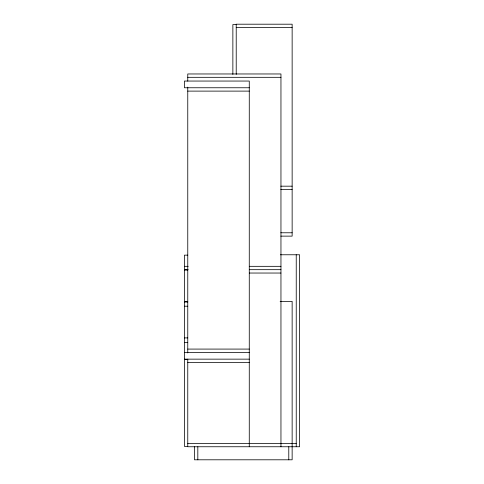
<?xml version="1.0" encoding="UTF-8"?>
<svg xmlns="http://www.w3.org/2000/svg" width="484" height="484" viewBox="0 0 484 484"><rect width="100%" height="100%" fill="white"/><g stroke="black" fill="none" stroke-linecap="round" stroke-linejoin="round"><path stroke-width="0.73" d="M236.222 24.575L232.864 24.575L232.864 74.427M236.222 27.558L292.142 27.558M187.762 77.319L280.956 77.319M249.272 87.761L184.404 87.761L184.404 81.052L249.272 81.052L249.272 446.75M187.762 91.113L249.272 91.113M280.805 186.177L292.142 186.177M280.805 189.528L292.142 189.528M280.805 232.774L292.142 232.774M280.841 236.131L292.142 236.131L292.142 24.2L236.222 24.2L236.222 74.403M280.418 254.766L299.596 254.766L299.596 446.75L187.762 446.75L187.762 359.146M187.762 255.141L184.404 255.141L184.404 446.381L187.762 446.381M184.404 266.327L188.173 266.327M249.278 266.327L280.956 266.327M184.404 269.679L188.173 269.679M249.278 269.679L280.956 269.679M184.404 270.054L187.762 270.054M249.387 273.036L280.956 273.036M280.127 301.369L292.142 301.369L292.142 459.8L194.471 459.8L194.471 446.75M184.404 301.738L187.762 301.738M184.404 301.925L187.762 301.925M184.404 306.215L187.762 306.215M184.404 337.899L187.762 337.899M184.404 342.376L187.762 342.376M187.762 349.085L249.272 349.085M184.404 352.437L249.272 352.437M184.404 359.146L249.272 359.146M184.404 359.521L187.762 359.521M187.762 362.504L249.272 362.504M187.762 443.398L249.272 443.398M249.387 443.398L296.238 443.398M296.238 254.766L296.238 446.75M288.785 446.75L288.785 459.8M280.956 446.75L280.956 73.967L187.762 73.967L187.762 81.1M197.823 446.75L197.823 459.8M187.762 87.144L187.762 352.939"/></g></svg>
